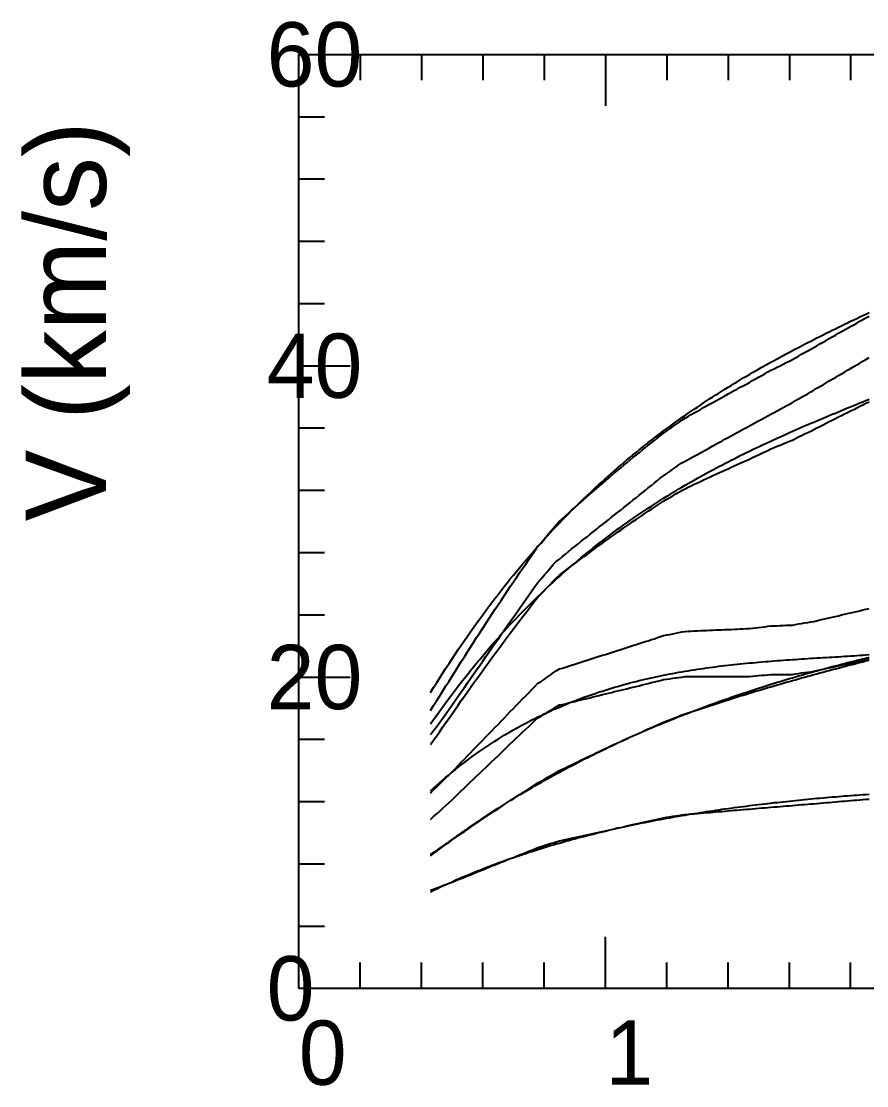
# Model space of a CAD drawing. Extents: x -35 to 179, y -35 to 142.
# Drawn here: x -34.5 to 70.7, y -12.1 to 120.3 of the extents above; entities that cross this region are included whole.
import ezdxf

# ---------------------------------------------------------------- set-up
doc = ezdxf.new("R2010")
doc.units = 0

msp = doc.modelspace()

# ---------------------------------------------------------------- linework, layer by layer
at = {"color": 0}
for p, q in [((7.63, 116.19), (7.63, 112.99)), ((15.26, 116.19), (15.26, 112.99)), ((22.89, 116.19), (22.89, 112.99)), ((30.52, 116.19), (30.52, 112.99)), ((38.15, 116.19), (38.15, 109.79)), ((45.78, 116.19), (45.78, 112.99)), ((53.41, 116.19), (53.41, 112.99)), ((61.04, 116.19), (61.04, 112.99)), ((68.66, 116.19), (68.66, 112.99)), ((0, 108.44), (3.2, 108.44)), ((0, 100.7), (3.2, 100.7)), ((0, 92.95), (3.2, 92.95)), ((0, 85.2), (3.2, 85.2)), ((0, 77.46), (6.4, 77.46)), ((0, 69.71), (3.2, 69.71)), ((0, 61.97), (3.2, 61.97)), ((0, 54.22), (3.2, 54.22)), ((0, 46.47), (3.2, 46.47)), ((0, 38.73), (6.4, 38.73)), ((0, 30.98), (3.2, 30.98)), ((0, 23.24), (3.2, 23.24)), ((0, 15.49), (3.2, 15.49)), ((0, 7.75), (3.2, 7.75)), ((38.15, 0), (38.15, 6.4)), ((7.63, 0), (7.63, 3.2)), ((15.26, 0), (15.26, 3.2)), ((22.89, 0), (22.89, 3.2)), ((30.52, 0), (30.52, 3.2)), ((45.78, 0), (45.78, 3.2)), ((53.41, 0), (53.41, 3.2)), ((61.04, 0), (61.04, 3.2)), ((68.66, 0), (68.66, 3.2))]:
    msp.add_line(p, q, dxfattribs=at)
msp.add_lwpolyline([(0, 0), (0, 116.19), (179.2, 116.19), (179.2, 0)], close=True, dxfattribs=at)
at = {"color": 3}
for points in [[(16.4, 36.79), (16.78, 37.42), (17.17, 38.03), (17.55, 38.64), (17.93, 39.24), (18.31, 39.83), (18.69, 40.42), (19.07, 41), (19.45, 41.58), (19.84, 42.14), (20.22, 42.71), (20.6, 43.26), (20.98, 43.81), (21.36, 44.36), (21.74, 44.9), (22.13, 45.43), (22.51, 45.96), (22.89, 46.48), (23.27, 46.99), (23.65, 47.5), (24.03, 48.01), (24.41, 48.51), (24.8, 49), (25.18, 49.49), (25.56, 49.98), (25.94, 50.46), (26.32, 50.93), (26.7, 51.4), (27.08, 51.86), (27.47, 52.32), (27.85, 52.78), (28.23, 53.22), (28.61, 53.67), (28.99, 54.11), (29.37, 54.55), (29.75, 54.98), (30.14, 55.4), (30.52, 55.83), (30.9, 56.24), (31.28, 56.66), (31.66, 57.07), (32.04, 57.47), (32.42, 57.87), (32.81, 58.27), (33.19, 58.66), (33.57, 59.05), (33.95, 59.43), (34.33, 59.82), (34.71, 60.19), (35.1, 60.57), (35.48, 60.93), (35.86, 61.3), (36.24, 61.66), (36.62, 62.02), (37, 62.37), (37.38, 62.73), (37.77, 63.07), (38.15, 63.42), (38.53, 63.76), (38.91, 64.09), (39.29, 64.43), (39.67, 64.76), (40.05, 65.09), (40.44, 65.41), (40.82, 65.73), (41.2, 66.05), (41.58, 66.36), (41.96, 66.67), (42.34, 66.98), (42.72, 67.29), (43.11, 67.59), (43.49, 67.89), (43.87, 68.19), (44.25, 68.48), (44.63, 68.77), (45.01, 69.06), (45.39, 69.35), (45.78, 69.63), (46.16, 69.91), (46.54, 70.19), (46.92, 70.46), (47.3, 70.73), (47.68, 71), (48.07, 71.27), (48.45, 71.54), (48.83, 71.8), (49.21, 72.06), (49.59, 72.32), (49.97, 72.57), (50.35, 72.83), (50.74, 73.08), (51.12, 73.33), (51.5, 73.57), (51.88, 73.82), (52.26, 74.06), (52.64, 74.3), (53.02, 74.54), (53.41, 74.78), (53.79, 75.01), (54.17, 75.24), (54.55, 75.47), (54.93, 75.7), (55.31, 75.93), (55.69, 76.16), (56.08, 76.38), (56.46, 76.6), (56.84, 76.82), (57.22, 77.04), (57.6, 77.26), (57.98, 77.47), (58.36, 77.69), (58.75, 77.9), (59.13, 78.11), (59.51, 78.32), (59.89, 78.53), (60.27, 78.73), (60.65, 78.94), (61.04, 79.14), (61.42, 79.34), (61.8, 79.54), (62.18, 79.74), (62.56, 79.94), (62.94, 80.14), (63.32, 80.34), (63.71, 80.53), (64.09, 80.72), (64.47, 80.92), (64.85, 81.11), (65.23, 81.3), (65.61, 81.49), (65.99, 81.68), (66.38, 81.87), (66.76, 82.05), (67.14, 82.24), (67.52, 82.43), (67.9, 82.61), (68.28, 82.8), (68.66, 82.98), (69.05, 83.16), (69.43, 83.34), (69.81, 83.53), (70.19, 83.71), (70.57, 83.89), (70.95, 84.07)], [(16.4, 32.89), (16.78, 33.44), (17.17, 33.98), (17.55, 34.51), (17.93, 35.04), (18.31, 35.56), (18.69, 36.08), (19.07, 36.59), (19.45, 37.09), (19.84, 37.59), (20.22, 38.09), (20.6, 38.57), (20.98, 39.06), (21.36, 39.53), (21.74, 40), (22.13, 40.47), (22.51, 40.93), (22.89, 41.38), (23.27, 41.83), (23.65, 42.28), (24.03, 42.72), (24.41, 43.15), (24.8, 43.58), (25.18, 44.01), (25.56, 44.43), (25.94, 44.85), (26.32, 45.26), (26.7, 45.66), (27.08, 46.07), (27.47, 46.46), (27.85, 46.86), (28.23, 47.24), (28.61, 47.63), (28.99, 48.01), (29.37, 48.38), (29.75, 48.76), (30.14, 49.12), (30.52, 49.49), (30.9, 49.85), (31.28, 50.2), (31.66, 50.55), (32.04, 50.9), (32.42, 51.25), (32.81, 51.59), (33.19, 51.92), (33.57, 52.25), (33.95, 52.58), (34.33, 52.91), (34.71, 53.23), (35.1, 53.55), (35.48, 53.86), (35.86, 54.18), (36.24, 54.48), (36.62, 54.79), (37, 55.09), (37.38, 55.39), (37.77, 55.68), (38.15, 55.98), (38.53, 56.26), (38.91, 56.55), (39.29, 56.83), (39.67, 57.11), (40.05, 57.39), (40.44, 57.66), (40.82, 57.93), (41.2, 58.2), (41.58, 58.47), (41.96, 58.73), (42.34, 58.99), (42.72, 59.24), (43.11, 59.5), (43.49, 59.75), (43.87, 60), (44.25, 60.25), (44.63, 60.49), (45.01, 60.73), (45.39, 60.97), (45.78, 61.21), (46.16, 61.44), (46.54, 61.67), (46.92, 61.9), (47.3, 62.13), (47.68, 62.36), (48.07, 62.58), (48.45, 62.8), (48.83, 63.02), (49.21, 63.24), (49.59, 63.45), (49.97, 63.67), (50.35, 63.88), (50.74, 64.09), (51.12, 64.29), (51.5, 64.5), (51.88, 64.7), (52.26, 64.9), (52.64, 65.1), (53.02, 65.3), (53.41, 65.5), (53.79, 65.69), (54.17, 65.89), (54.55, 66.08), (54.93, 66.27), (55.31, 66.46), (55.69, 66.65), (56.08, 66.83), (56.46, 67.02), (56.84, 67.2), (57.22, 67.38), (57.6, 67.56), (57.98, 67.74), (58.36, 67.92), (58.75, 68.09), (59.13, 68.27), (59.51, 68.44), (59.89, 68.62), (60.27, 68.79), (60.65, 68.96), (61.04, 69.13), (61.42, 69.3), (61.8, 69.47), (62.18, 69.63), (62.56, 69.8), (62.94, 69.96), (63.32, 70.13), (63.71, 70.29), (64.09, 70.45), (64.47, 70.62), (64.85, 70.78), (65.23, 70.94), (65.61, 71.1), (65.99, 71.26), (66.38, 71.42), (66.76, 71.57), (67.14, 71.73), (67.52, 71.89), (67.9, 72.05), (68.28, 72.2), (68.66, 72.36), (69.05, 72.52), (69.43, 72.67), (69.81, 72.83), (70.19, 72.98), (70.57, 73.14), (70.95, 73.3)], [(16.4, 16.5), (16.78, 16.79), (17.17, 17.08), (17.55, 17.37), (17.93, 17.66), (18.31, 17.94), (18.69, 18.22), (19.07, 18.5), (19.45, 18.78), (19.84, 19.05), (20.22, 19.32), (20.6, 19.59), (20.98, 19.86), (21.36, 20.12), (21.74, 20.38), (22.13, 20.64), (22.51, 20.9), (22.89, 21.15), (23.27, 21.41), (23.65, 21.66), (24.03, 21.91), (24.41, 22.15), (24.8, 22.4), (25.18, 22.64), (25.56, 22.88), (25.94, 23.12), (26.32, 23.36), (26.7, 23.59), (27.08, 23.82), (27.47, 24.06), (27.85, 24.28), (28.23, 24.51), (28.61, 24.74), (28.99, 24.96), (29.37, 25.18), (29.75, 25.4), (30.14, 25.62), (30.52, 25.84), (30.9, 26.05), (31.28, 26.26), (31.66, 26.47), (32.04, 26.68), (32.42, 26.89), (32.81, 27.1), (33.19, 27.3), (33.57, 27.5), (33.95, 27.7), (34.33, 27.9), (34.71, 28.1), (35.1, 28.3), (35.48, 28.49), (35.86, 28.68), (36.24, 28.87), (36.62, 29.06), (37, 29.25), (37.38, 29.44), (37.77, 29.62), (38.15, 29.81), (38.53, 29.99), (38.91, 30.17), (39.29, 30.35), (39.67, 30.53), (40.05, 30.71), (40.44, 30.88), (40.82, 31.05), (41.2, 31.23), (41.58, 31.4), (41.96, 31.57), (42.34, 31.74), (42.72, 31.9), (43.11, 32.07), (43.49, 32.23), (43.87, 32.4), (44.25, 32.56), (44.63, 32.72), (45.01, 32.88), (45.39, 33.03), (45.78, 33.19), (46.16, 33.35), (46.54, 33.5), (46.92, 33.65), (47.3, 33.8), (47.68, 33.96), (48.07, 34.1), (48.45, 34.25), (48.83, 34.4), (49.21, 34.54), (49.59, 34.69), (49.97, 34.83), (50.35, 34.98), (50.74, 35.12), (51.12, 35.26), (51.5, 35.4), (51.88, 35.53), (52.26, 35.67), (52.64, 35.8), (53.02, 35.94), (53.41, 36.07), (53.79, 36.21), (54.17, 36.34), (54.55, 36.47), (54.93, 36.6), (55.31, 36.72), (55.69, 36.85), (56.08, 36.98), (56.46, 37.1), (56.84, 37.23), (57.22, 37.35), (57.6, 37.47), (57.98, 37.59), (58.36, 37.71), (58.75, 37.83), (59.13, 37.95), (59.51, 38.07), (59.89, 38.18), (60.27, 38.3), (60.65, 38.41), (61.04, 38.53), (61.42, 38.64), (61.8, 38.75), (62.18, 38.86), (62.56, 38.97), (62.94, 39.08), (63.32, 39.19), (63.71, 39.3), (64.09, 39.4), (64.47, 39.51), (64.85, 39.61), (65.23, 39.72), (65.61, 39.82), (65.99, 39.92), (66.38, 40.02), (66.76, 40.12), (67.14, 40.22), (67.52, 40.32), (67.9, 40.42), (68.28, 40.52), (68.66, 40.61), (69.05, 40.71), (69.43, 40.81), (69.81, 40.9), (70.19, 40.99), (70.57, 41.08), (70.95, 41.18)]]:
    msp.add_lwpolyline(points, dxfattribs=at)
at = {"color": 4}
for points in [[(16.4, 34.58), (16.78, 35.19), (17.17, 35.8), (17.55, 36.41), (17.93, 37.02), (18.31, 37.62), (18.69, 38.22), (19.07, 38.82), (19.45, 39.43), (19.84, 40.03), (20.22, 40.64), (20.6, 41.24), (20.98, 41.85), (21.36, 42.44), (21.74, 43.04), (22.13, 43.63), (22.51, 44.22), (22.89, 44.8), (23.27, 45.38), (23.65, 45.96), (24.03, 46.54), (24.41, 47.12), (24.8, 47.7), (25.18, 48.27), (25.56, 48.85), (25.94, 49.42), (26.32, 49.99), (26.7, 50.56), (27.08, 51.13), (27.47, 51.68), (27.85, 52.24), (28.23, 52.79), (28.61, 53.34), (28.99, 53.89), (29.37, 54.44), (29.75, 54.99), (30.14, 55.42), (30.52, 55.87), (30.9, 56.33), (31.28, 56.78), (31.66, 57.22), (32.04, 57.67), (32.42, 58.12), (32.81, 58.43), (33.19, 58.78), (33.57, 59.12), (33.95, 59.47), (34.33, 59.81), (34.71, 60.15), (35.1, 60.49), (35.48, 60.83), (35.86, 61.17), (36.24, 61.5), (36.62, 61.83), (37, 62.16), (37.38, 62.49), (37.77, 62.82), (38.15, 63.15), (38.53, 63.47), (38.91, 63.8), (39.29, 64.12), (39.67, 64.44), (40.05, 64.76), (40.44, 65.07), (40.82, 65.39), (41.2, 65.7), (41.58, 66.02), (41.96, 66.33), (42.34, 66.64), (42.72, 66.94), (43.11, 67.25), (43.49, 67.56), (43.87, 67.87), (44.25, 68.17), (44.63, 68.47), (45.01, 68.77), (45.39, 69.07), (45.78, 69.35), (46.16, 69.62), (46.54, 69.88), (46.92, 70.14), (47.3, 70.41), (47.68, 70.67), (48.07, 70.93), (48.45, 71.15), (48.83, 71.37), (49.21, 71.59), (49.59, 71.81), (49.97, 72.03), (50.35, 72.25), (50.74, 72.46), (51.12, 72.68), (51.5, 72.89), (51.88, 73.1), (52.26, 73.31), (52.64, 73.52), (53.02, 73.73), (53.41, 73.94), (53.79, 74.15), (54.17, 74.36), (54.55, 74.56), (54.93, 74.77), (55.31, 74.97), (55.69, 75.18), (56.08, 75.38), (56.46, 75.6), (56.84, 75.82), (57.22, 76.03), (57.6, 76.25), (57.98, 76.46), (58.36, 76.68), (58.75, 76.89), (59.13, 77.08), (59.51, 77.27), (59.89, 77.46), (60.27, 77.66), (60.65, 77.85), (61.04, 78.04), (61.42, 78.23), (61.8, 78.45), (62.18, 78.66), (62.56, 78.88), (62.94, 79.09), (63.32, 79.3), (63.71, 79.51), (64.09, 79.72), (64.47, 79.95), (64.85, 80.17), (65.23, 80.39), (65.61, 80.61), (65.99, 80.83), (66.38, 81.05), (66.76, 81.27), (67.14, 81.49), (67.52, 81.7), (67.9, 81.92), (68.28, 82.13), (68.66, 82.35), (69.05, 82.56), (69.43, 82.77), (69.81, 82.99), (70.19, 83.2), (70.57, 83.41), (70.95, 83.62)], [(16.4, 30.32), (16.78, 30.87), (17.17, 31.43), (17.55, 31.97), (17.93, 32.52), (18.31, 33.06), (18.69, 33.6), (19.07, 34.14), (19.45, 34.69), (19.84, 35.24), (20.22, 35.79), (20.6, 36.33), (20.98, 36.88), (21.36, 37.42), (21.74, 37.95), (22.13, 38.48), (22.51, 39.01), (22.89, 39.54), (23.27, 40.06), (23.65, 40.58), (24.03, 41.1), (24.41, 41.62), (24.8, 42.14), (25.18, 42.66), (25.56, 43.17), (25.94, 43.69), (26.32, 44.2), (26.7, 44.71), (27.08, 45.22), (27.47, 45.72), (27.85, 46.22), (28.23, 46.72), (28.61, 47.21), (28.99, 47.7), (29.37, 48.19), (29.75, 48.68), (30.14, 49.06), (30.52, 49.46), (30.9, 49.85), (31.28, 50.25), (31.66, 50.64), (32.04, 51.03), (32.42, 51.42), (32.81, 51.68), (33.19, 51.98), (33.57, 52.27), (33.95, 52.56), (34.33, 52.85), (34.71, 53.14), (35.1, 53.43), (35.48, 53.71), (35.86, 53.99), (36.24, 54.27), (36.62, 54.55), (37, 54.83), (37.38, 55.11), (37.77, 55.38), (38.15, 55.66), (38.53, 55.93), (38.91, 56.2), (39.29, 56.47), (39.67, 56.74), (40.05, 57.01), (40.44, 57.27), (40.82, 57.54), (41.2, 57.8), (41.58, 58.06), (41.96, 58.32), (42.34, 58.58), (42.72, 58.84), (43.11, 59.1), (43.49, 59.35), (43.87, 59.61), (44.25, 59.86), (44.63, 60.12), (45.01, 60.37), (45.39, 60.62), (45.78, 60.85), (46.16, 61.07), (46.54, 61.29), (46.92, 61.51), (47.3, 61.73), (47.68, 61.95), (48.07, 62.16), (48.45, 62.35), (48.83, 62.53), (49.21, 62.71), (49.59, 62.89), (49.97, 63.07), (50.35, 63.25), (50.74, 63.43), (51.12, 63.61), (51.5, 63.78), (51.88, 63.96), (52.26, 64.13), (52.64, 64.3), (53.02, 64.48), (53.41, 64.65), (53.79, 64.82), (54.17, 64.99), (54.55, 65.16), (54.93, 65.33), (55.31, 65.5), (55.69, 65.67), (56.08, 65.83), (56.46, 66.02), (56.84, 66.2), (57.22, 66.39), (57.6, 66.57), (57.98, 66.75), (58.36, 66.93), (58.75, 67.11), (59.13, 67.27), (59.51, 67.43), (59.89, 67.59), (60.27, 67.74), (60.65, 67.9), (61.04, 68.06), (61.42, 68.21), (61.8, 68.41), (62.18, 68.6), (62.56, 68.78), (62.94, 68.97), (63.32, 69.15), (63.71, 69.33), (64.09, 69.52), (64.47, 69.72), (64.85, 69.91), (65.23, 70.11), (65.61, 70.31), (65.99, 70.5), (66.38, 70.69), (66.76, 70.89), (67.14, 71.08), (67.52, 71.27), (67.9, 71.46), (68.28, 71.65), (68.66, 71.84), (69.05, 72.03), (69.43, 72.22), (69.81, 72.41), (70.19, 72.6), (70.57, 72.79), (70.95, 72.98)], [(16.4, 16.63), (16.78, 16.89), (17.17, 17.16), (17.55, 17.42), (17.93, 17.68), (18.31, 17.94), (18.69, 18.2), (19.07, 18.46), (19.45, 18.73), (19.84, 18.99), (20.22, 19.25), (20.6, 19.52), (20.98, 19.78), (21.36, 20.04), (21.74, 20.3), (22.13, 20.56), (22.51, 20.82), (22.89, 21.07), (23.27, 21.33), (23.65, 21.58), (24.03, 21.84), (24.41, 22.09), (24.8, 22.35), (25.18, 22.6), (25.56, 22.85), (25.94, 23.1), (26.32, 23.35), (26.7, 23.6), (27.08, 23.85), (27.47, 24.1), (27.85, 24.34), (28.23, 24.59), (28.61, 24.83), (28.99, 25.08), (29.37, 25.32), (29.75, 25.56), (30.14, 25.78), (30.52, 26), (30.9, 26.21), (31.28, 26.43), (31.66, 26.65), (32.04, 26.87), (32.42, 27.08), (32.81, 27.26), (33.19, 27.45), (33.57, 27.63), (33.95, 27.82), (34.33, 28), (34.71, 28.19), (35.1, 28.37), (35.48, 28.56), (35.86, 28.74), (36.24, 28.93), (36.62, 29.11), (37, 29.29), (37.38, 29.47), (37.77, 29.66), (38.15, 29.83), (38.53, 30.01), (38.91, 30.19), (39.29, 30.37), (39.67, 30.54), (40.05, 30.72), (40.44, 30.9), (40.82, 31.07), (41.2, 31.24), (41.58, 31.42), (41.96, 31.59), (42.34, 31.76), (42.72, 31.93), (43.11, 32.1), (43.49, 32.27), (43.87, 32.44), (44.25, 32.61), (44.63, 32.78), (45.01, 32.95), (45.39, 33.12), (45.78, 33.27), (46.16, 33.42), (46.54, 33.57), (46.92, 33.71), (47.3, 33.86), (47.68, 34.01), (48.07, 34.15), (48.45, 34.28), (48.83, 34.41), (49.21, 34.54), (49.59, 34.66), (49.97, 34.79), (50.35, 34.91), (50.74, 35.04), (51.12, 35.16), (51.5, 35.28), (51.88, 35.41), (52.26, 35.53), (52.64, 35.65), (53.02, 35.77), (53.41, 35.89), (53.79, 36.01), (54.17, 36.13), (54.55, 36.25), (54.93, 36.37), (55.31, 36.49), (55.69, 36.6), (56.08, 36.72), (56.46, 36.83), (56.84, 36.95), (57.22, 37.06), (57.6, 37.18), (57.98, 37.29), (58.36, 37.41), (58.75, 37.52), (59.13, 37.63), (59.51, 37.74), (59.89, 37.85), (60.27, 37.96), (60.65, 38.07), (61.04, 38.18), (61.42, 38.29), (61.8, 38.4), (62.18, 38.5), (62.56, 38.61), (62.94, 38.71), (63.32, 38.82), (63.71, 38.92), (64.09, 39.03), (64.47, 39.13), (64.85, 39.24), (65.23, 39.34), (65.61, 39.44), (65.99, 39.55), (66.38, 39.65), (66.76, 39.75), (67.14, 39.85), (67.52, 39.95), (67.9, 40.05), (68.28, 40.15), (68.66, 40.25), (69.05, 40.34), (69.43, 40.44), (69.81, 40.54), (70.19, 40.63), (70.57, 40.73), (70.95, 40.82)]]:
    msp.add_lwpolyline(points, dxfattribs=at)
at = {"color": 6}
for points in [[(16.4, 31.56), (16.78, 32.07), (17.17, 32.59), (17.55, 33.11), (17.93, 33.63), (18.31, 34.17), (18.69, 34.71), (19.07, 35.26), (19.45, 35.8), (19.84, 36.35), (20.22, 36.9), (20.6, 37.44), (20.98, 37.99), (21.36, 38.54), (21.74, 39.08), (22.13, 39.63), (22.51, 40.18), (22.89, 40.72), (23.27, 41.27), (23.65, 41.81), (24.03, 42.36), (24.41, 42.91), (24.8, 43.45), (25.18, 44), (25.56, 44.55), (25.94, 45.09), (26.32, 45.63), (26.7, 46.18), (27.08, 46.72), (27.47, 47.26), (27.85, 47.81), (28.23, 48.36), (28.61, 48.9), (28.99, 49.45), (29.37, 50), (29.75, 50.49), (30.14, 50.94), (30.52, 51.39), (30.9, 51.83), (31.28, 52.28), (31.66, 52.73), (32.04, 53.1), (32.42, 53.41), (32.81, 53.72), (33.19, 54.03), (33.57, 54.35), (33.95, 54.66), (34.33, 54.97), (34.71, 55.27), (35.1, 55.58), (35.48, 55.88), (35.86, 56.19), (36.24, 56.49), (36.62, 56.8), (37, 57.1), (37.38, 57.4), (37.77, 57.7), (38.15, 58), (38.53, 58.3), (38.91, 58.6), (39.29, 58.9), (39.67, 59.2), (40.05, 59.5), (40.44, 59.81), (40.82, 60.11), (41.2, 60.42), (41.58, 60.73), (41.96, 61.03), (42.34, 61.34), (42.72, 61.65), (43.11, 61.95), (43.49, 62.26), (43.87, 62.57), (44.25, 62.87), (44.63, 63.18), (45.01, 63.49), (45.39, 63.76), (45.78, 64.03), (46.16, 64.3), (46.54, 64.57), (46.92, 64.84), (47.3, 65.11), (47.68, 65.38), (48.07, 65.58), (48.45, 65.79), (48.83, 66), (49.21, 66.21), (49.59, 66.42), (49.97, 66.63), (50.35, 66.84), (50.74, 67.05), (51.12, 67.26), (51.5, 67.47), (51.88, 67.68), (52.26, 67.89), (52.64, 68.09), (53.02, 68.3), (53.41, 68.51), (53.79, 68.72), (54.17, 68.93), (54.55, 69.14), (54.93, 69.35), (55.31, 69.55), (55.69, 69.76), (56.08, 69.97), (56.46, 70.18), (56.84, 70.38), (57.22, 70.59), (57.6, 70.8), (57.98, 71.01), (58.36, 71.21), (58.75, 71.42), (59.13, 71.63), (59.51, 71.84), (59.89, 72.05), (60.27, 72.26), (60.65, 72.47), (61.04, 72.68), (61.42, 72.89), (61.8, 73.11), (62.18, 73.33), (62.56, 73.54), (62.94, 73.76), (63.32, 73.98), (63.71, 74.2), (64.09, 74.43), (64.47, 74.65), (64.85, 74.88), (65.23, 75.1), (65.61, 75.33), (65.99, 75.56), (66.38, 75.78), (66.76, 76), (67.14, 76.23), (67.52, 76.45), (67.9, 76.67), (68.28, 76.89), (68.66, 77.12), (69.05, 77.34), (69.43, 77.57), (69.81, 77.79), (70.19, 78.01), (70.57, 78.24), (70.95, 78.46)], [(16.4, 21.01), (16.78, 21.36), (17.17, 21.71), (17.55, 22.06), (17.93, 22.41), (18.31, 22.76), (18.69, 23.11), (19.07, 23.46), (19.45, 23.83), (19.84, 24.2), (20.22, 24.57), (20.6, 24.94), (20.98, 25.31), (21.36, 25.68), (21.74, 26.04), (22.13, 26.4), (22.51, 26.76), (22.89, 27.13), (23.27, 27.49), (23.65, 27.85), (24.03, 28.21), (24.41, 28.57), (24.8, 28.94), (25.18, 29.31), (25.56, 29.68), (25.94, 30.05), (26.32, 30.41), (26.7, 30.78), (27.08, 31.15), (27.47, 31.51), (27.85, 31.87), (28.23, 32.23), (28.61, 32.59), (28.99, 32.95), (29.37, 33.3), (29.75, 33.66), (30.14, 33.86), (30.52, 34.09), (30.9, 34.33), (31.28, 34.56), (31.66, 34.79), (32.04, 35.02), (32.42, 35.26), (32.81, 35.31), (33.19, 35.4), (33.57, 35.5), (33.95, 35.6), (34.33, 35.69), (34.71, 35.79), (35.1, 35.88), (35.48, 35.98), (35.86, 36.07), (36.24, 36.16), (36.62, 36.26), (37, 36.35), (37.38, 36.44), (37.77, 36.54), (38.15, 36.63), (38.53, 36.72), (38.91, 36.82), (39.29, 36.91), (39.67, 37.01), (40.05, 37.1), (40.44, 37.19), (40.82, 37.28), (41.2, 37.37), (41.58, 37.47), (41.96, 37.56), (42.34, 37.65), (42.72, 37.74), (43.11, 37.84), (43.49, 37.93), (43.87, 38.03), (44.25, 38.12), (44.63, 38.22), (45.01, 38.31), (45.39, 38.41), (45.78, 38.47), (46.16, 38.52), (46.54, 38.57), (46.92, 38.63), (47.3, 38.68), (47.68, 38.73), (48.07, 38.78), (48.45, 38.79), (48.83, 38.79), (49.21, 38.79), (49.59, 38.79), (49.97, 38.79), (50.35, 38.79), (50.74, 38.79), (51.12, 38.79), (51.5, 38.79), (51.88, 38.8), (52.26, 38.8), (52.64, 38.8), (53.02, 38.8), (53.41, 38.8), (53.79, 38.8), (54.17, 38.8), (54.55, 38.8), (54.93, 38.8), (55.31, 38.81), (55.69, 38.81), (56.08, 38.81), (56.46, 38.85), (56.84, 38.88), (57.22, 38.91), (57.6, 38.95), (57.98, 38.98), (58.36, 39.01), (58.75, 39.05), (59.13, 39.04), (59.51, 39.04), (59.89, 39.04), (60.27, 39.04), (60.65, 39.04), (61.04, 39.04), (61.42, 39.04), (61.8, 39.11), (62.18, 39.17), (62.56, 39.23), (62.94, 39.28), (63.32, 39.34), (63.71, 39.39), (64.09, 39.45), (64.47, 39.54), (64.85, 39.62), (65.23, 39.7), (65.61, 39.79), (65.99, 39.87), (66.38, 39.95), (66.76, 40.03), (67.14, 40.12), (67.52, 40.2), (67.9, 40.28), (68.28, 40.36), (68.66, 40.45), (69.05, 40.53), (69.43, 40.61), (69.81, 40.7), (70.19, 40.79), (70.57, 40.87), (70.95, 40.96)]]:
    msp.add_lwpolyline(points, dxfattribs=at)
at = {"color": 1}
msp.add_lwpolyline([(16.4, 24.3), (16.78, 24.68), (17.17, 25.05), (17.55, 25.43), (17.93, 25.8), (18.31, 26.18), (18.69, 26.55), (19.07, 26.93), (19.45, 27.32), (19.84, 27.72), (20.22, 28.12), (20.6, 28.52), (20.98, 28.92), (21.36, 29.31), (21.74, 29.71), (22.13, 30.1), (22.51, 30.49), (22.89, 30.88), (23.27, 31.27), (23.65, 31.66), (24.03, 32.05), (24.41, 32.44), (24.8, 32.84), (25.18, 33.24), (25.56, 33.63), (25.94, 34.03), (26.32, 34.43), (26.7, 34.83), (27.08, 35.23), (27.47, 35.62), (27.85, 36), (28.23, 36.39), (28.61, 36.78), (28.99, 37.17), (29.37, 37.56), (29.75, 37.95), (30.14, 38.18), (30.52, 38.44), (30.9, 38.7), (31.28, 38.96), (31.66, 39.23), (32.04, 39.49), (32.42, 39.75), (32.81, 39.83), (33.19, 39.95), (33.57, 40.07), (33.95, 40.2), (34.33, 40.32), (34.71, 40.45), (35.1, 40.57), (35.48, 40.69), (35.86, 40.82), (36.24, 40.94), (36.62, 41.06), (37, 41.18), (37.38, 41.31), (37.77, 41.43), (38.15, 41.55), (38.53, 41.67), (38.91, 41.79), (39.29, 41.92), (39.67, 42.04), (40.05, 42.16), (40.44, 42.28), (40.82, 42.4), (41.2, 42.52), (41.58, 42.64), (41.96, 42.77), (42.34, 42.89), (42.72, 43.01), (43.11, 43.13), (43.49, 43.25), (43.87, 43.38), (44.25, 43.5), (44.63, 43.63), (45.01, 43.75), (45.39, 43.88), (45.78, 43.96), (46.16, 44.04), (46.54, 44.11), (46.92, 44.19), (47.3, 44.26), (47.68, 44.34), (48.07, 44.41), (48.45, 44.43), (48.83, 44.45), (49.21, 44.47), (49.59, 44.48), (49.97, 44.5), (50.35, 44.51), (50.74, 44.53), (51.12, 44.55), (51.5, 44.56), (51.88, 44.58), (52.26, 44.59), (52.64, 44.61), (53.02, 44.63), (53.41, 44.64), (53.79, 44.66), (54.17, 44.68), (54.55, 44.69), (54.93, 44.71), (55.31, 44.73), (55.69, 44.75), (56.08, 44.77), (56.46, 44.81), (56.84, 44.86), (57.22, 44.9), (57.6, 44.95), (57.98, 44.99), (58.36, 45.04), (58.75, 45.08), (59.13, 45.09), (59.51, 45.11), (59.89, 45.13), (60.27, 45.14), (60.65, 45.16), (61.04, 45.18), (61.42, 45.19), (61.8, 45.27), (62.18, 45.33), (62.56, 45.39), (62.94, 45.46), (63.32, 45.52), (63.71, 45.58), (64.09, 45.65), (64.47, 45.74), (64.85, 45.83), (65.23, 45.92), (65.61, 46.01), (65.99, 46.1), (66.38, 46.18), (66.76, 46.27), (67.14, 46.36), (67.52, 46.45), (67.9, 46.53), (68.28, 46.62), (68.66, 46.71), (69.05, 46.8), (69.43, 46.88), (69.81, 46.98), (70.19, 47.07), (70.57, 47.16), (70.95, 47.25)], dxfattribs=at)
at = {"color": 2}
for points in [[(16.4, 24.3), (16.78, 24.68), (17.17, 25.05), (17.55, 25.43), (17.93, 25.8), (18.31, 26.18), (18.69, 26.55), (19.07, 26.93), (19.45, 27.32), (19.84, 27.72), (20.22, 28.12), (20.6, 28.52), (20.98, 28.92), (21.36, 29.31), (21.74, 29.71), (22.13, 30.1), (22.51, 30.49), (22.89, 30.88), (23.27, 31.27), (23.65, 31.66), (24.03, 32.05), (24.41, 32.44), (24.8, 32.84), (25.18, 33.24), (25.56, 33.63), (25.94, 34.03), (26.32, 34.43), (26.7, 34.83), (27.08, 35.23), (27.47, 35.62), (27.85, 36), (28.23, 36.39), (28.61, 36.78), (28.99, 37.17), (29.37, 37.56), (29.75, 37.95), (30.14, 38.18), (30.52, 38.44), (30.9, 38.7), (31.28, 38.96), (31.66, 39.23), (32.04, 39.49), (32.42, 39.75), (32.81, 39.83), (33.19, 39.95), (33.57, 40.07), (33.95, 40.2), (34.33, 40.32), (34.71, 40.45), (35.1, 40.57), (35.48, 40.69), (35.86, 40.82), (36.24, 40.94), (36.62, 41.06), (37, 41.18), (37.38, 41.31), (37.77, 41.43), (38.15, 41.55), (38.53, 41.67), (38.91, 41.79), (39.29, 41.92), (39.67, 42.04), (40.05, 42.16), (40.44, 42.28), (40.82, 42.4), (41.2, 42.52), (41.58, 42.64), (41.96, 42.77), (42.34, 42.89), (42.72, 43.01), (43.11, 43.13), (43.49, 43.25), (43.87, 43.38), (44.25, 43.5), (44.63, 43.63), (45.01, 43.75), (45.39, 43.88), (45.78, 43.96), (46.16, 44.04), (46.54, 44.11), (46.92, 44.19), (47.3, 44.26), (47.68, 44.34), (48.07, 44.41), (48.45, 44.43), (48.83, 44.45), (49.21, 44.47), (49.59, 44.48), (49.97, 44.5), (50.35, 44.51), (50.74, 44.53), (51.12, 44.55), (51.5, 44.56), (51.88, 44.58), (52.26, 44.59), (52.64, 44.61), (53.02, 44.63), (53.41, 44.64), (53.79, 44.66), (54.17, 44.68), (54.55, 44.69), (54.93, 44.71), (55.31, 44.73), (55.69, 44.75), (56.08, 44.77), (56.46, 44.81), (56.84, 44.86), (57.22, 44.9), (57.6, 44.95), (57.98, 44.99), (58.36, 45.04), (58.75, 45.08), (59.13, 45.09), (59.51, 45.11), (59.89, 45.13), (60.27, 45.14), (60.65, 45.16), (61.04, 45.18), (61.42, 45.19), (61.8, 45.27), (62.18, 45.33), (62.56, 45.39), (62.94, 45.46), (63.32, 45.52), (63.71, 45.58), (64.09, 45.65), (64.47, 45.74), (64.85, 45.83), (65.23, 45.92), (65.61, 46.01), (65.99, 46.1), (66.38, 46.18), (66.76, 46.27), (67.14, 46.36), (67.52, 46.45), (67.9, 46.53), (68.28, 46.62), (68.66, 46.71), (69.05, 46.8), (69.43, 46.88), (69.81, 46.98), (70.19, 47.07), (70.57, 47.16), (70.95, 47.25)], [(16.4, 24.57), (16.78, 24.92), (17.17, 25.27), (17.55, 25.6), (17.93, 25.93), (18.31, 26.26), (18.69, 26.58), (19.07, 26.89), (19.45, 27.2), (19.84, 27.51), (20.22, 27.81), (20.6, 28.1), (20.98, 28.39), (21.36, 28.67), (21.74, 28.95), (22.13, 29.22), (22.51, 29.49), (22.89, 29.75), (23.27, 30.01), (23.65, 30.27), (24.03, 30.52), (24.41, 30.76), (24.8, 31.01), (25.18, 31.24), (25.56, 31.48), (25.94, 31.7), (26.32, 31.93), (26.7, 32.15), (27.08, 32.36), (27.47, 32.58), (27.85, 32.79), (28.23, 32.99), (28.61, 33.19), (28.99, 33.39), (29.37, 33.58), (29.75, 33.77), (30.14, 33.96), (30.52, 34.14), (30.9, 34.32), (31.28, 34.49), (31.66, 34.67), (32.04, 34.83), (32.42, 35), (32.81, 35.16), (33.19, 35.32), (33.57, 35.48), (33.95, 35.63), (34.33, 35.78), (34.71, 35.93), (35.1, 36.07), (35.48, 36.21), (35.86, 36.35), (36.24, 36.48), (36.62, 36.61), (37, 36.74), (37.38, 36.87), (37.77, 36.99), (38.15, 37.11), (38.53, 37.23), (38.91, 37.35), (39.29, 37.46), (39.67, 37.57), (40.05, 37.68), (40.44, 37.79), (40.82, 37.89), (41.2, 37.99), (41.58, 38.09), (41.96, 38.19), (42.34, 38.28), (42.72, 38.37), (43.11, 38.46), (43.49, 38.55), (43.87, 38.64), (44.25, 38.72), (44.63, 38.8), (45.01, 38.88), (45.39, 38.96), (45.78, 39.04), (46.16, 39.11), (46.54, 39.18), (46.92, 39.25), (47.3, 39.32), (47.68, 39.39), (48.07, 39.45), (48.45, 39.52), (48.83, 39.58), (49.21, 39.64), (49.59, 39.7), (49.97, 39.75), (50.35, 39.81), (50.74, 39.86), (51.12, 39.91), (51.5, 39.96), (51.88, 40.01), (52.26, 40.06), (52.64, 40.11), (53.02, 40.16), (53.41, 40.2), (53.79, 40.24), (54.17, 40.29), (54.55, 40.33), (54.93, 40.37), (55.31, 40.4), (55.69, 40.44), (56.08, 40.48), (56.46, 40.51), (56.84, 40.55), (57.22, 40.58), (57.6, 40.62), (57.98, 40.65), (58.36, 40.68), (58.75, 40.71), (59.13, 40.74), (59.51, 40.77), (59.89, 40.8), (60.27, 40.83), (60.65, 40.85), (61.04, 40.88), (61.42, 40.91), (61.8, 40.93), (62.18, 40.96), (62.56, 40.98), (62.94, 41.01), (63.32, 41.03), (63.71, 41.06), (64.09, 41.08), (64.47, 41.1), (64.85, 41.13), (65.23, 41.15), (65.61, 41.17), (65.99, 41.19), (66.38, 41.22), (66.76, 41.24), (67.14, 41.26), (67.52, 41.29), (67.9, 41.31), (68.28, 41.34), (68.66, 41.36), (69.05, 41.38), (69.43, 41.41), (69.81, 41.44), (70.19, 41.46), (70.57, 41.49), (70.95, 41.52)], [(16.4, 12.02), (16.78, 12.21), (17.17, 12.39), (17.55, 12.57), (17.93, 12.75), (18.31, 12.93), (18.69, 13.1), (19.07, 13.27), (19.45, 13.44), (19.84, 13.61), (20.22, 13.78), (20.6, 13.94), (20.98, 14.1), (21.36, 14.26), (21.74, 14.42), (22.13, 14.57), (22.51, 14.72), (22.89, 14.87), (23.27, 15.02), (23.65, 15.17), (24.03, 15.31), (24.41, 15.46), (24.8, 15.6), (25.18, 15.74), (25.56, 15.88), (25.94, 16.01), (26.32, 16.15), (26.7, 16.28), (27.08, 16.41), (27.47, 16.54), (27.85, 16.67), (28.23, 16.79), (28.61, 16.92), (28.99, 17.04), (29.37, 17.16), (29.75, 17.28), (30.14, 17.4), (30.52, 17.52), (30.9, 17.63), (31.28, 17.75), (31.66, 17.86), (32.04, 17.97), (32.42, 18.08), (32.81, 18.19), (33.19, 18.3), (33.57, 18.4), (33.95, 18.51), (34.33, 18.61), (34.71, 18.71), (35.1, 18.81), (35.48, 18.91), (35.86, 19.01), (36.24, 19.11), (36.62, 19.2), (37, 19.3), (37.38, 19.39), (37.77, 19.48), (38.15, 19.57), (38.53, 19.66), (38.91, 19.75), (39.29, 19.84), (39.67, 19.92), (40.05, 20.01), (40.44, 20.09), (40.82, 20.17), (41.2, 20.26), (41.58, 20.34), (41.96, 20.42), (42.34, 20.5), (42.72, 20.57), (43.11, 20.65), (43.49, 20.73), (43.87, 20.8), (44.25, 20.87), (44.63, 20.95), (45.01, 21.02), (45.39, 21.09), (45.78, 21.16), (46.16, 21.23), (46.54, 21.3), (46.92, 21.36), (47.3, 21.43), (47.68, 21.5), (48.07, 21.56), (48.45, 21.62), (48.83, 21.69), (49.21, 21.75), (49.59, 21.81), (49.97, 21.87), (50.35, 21.93), (50.74, 21.99), (51.12, 22.05), (51.5, 22.1), (51.88, 22.16), (52.26, 22.22), (52.64, 22.27), (53.02, 22.33), (53.41, 22.38), (53.79, 22.43), (54.17, 22.48), (54.55, 22.53), (54.93, 22.58), (55.31, 22.63), (55.69, 22.68), (56.08, 22.73), (56.46, 22.78), (56.84, 22.83), (57.22, 22.87), (57.6, 22.92), (57.98, 22.96), (58.36, 23.01), (58.75, 23.05), (59.13, 23.1), (59.51, 23.14), (59.89, 23.18), (60.27, 23.22), (60.65, 23.26), (61.04, 23.3), (61.42, 23.34), (61.8, 23.38), (62.18, 23.42), (62.56, 23.46), (62.94, 23.49), (63.32, 23.53), (63.71, 23.57), (64.09, 23.6), (64.47, 23.64), (64.85, 23.67), (65.23, 23.71), (65.61, 23.74), (65.99, 23.77), (66.38, 23.81), (66.76, 23.84), (67.14, 23.87), (67.52, 23.9), (67.9, 23.93), (68.28, 23.96), (68.66, 23.99), (69.05, 24.02), (69.43, 24.05), (69.81, 24.08), (70.19, 24.1), (70.57, 24.13), (70.95, 24.16)]]:
    msp.add_lwpolyline(points, dxfattribs=at)
at = {"color": 5}
msp.add_lwpolyline([(16.4, 12.2), (16.78, 12.35), (17.17, 12.5), (17.55, 12.64), (17.93, 12.79), (18.31, 12.93), (18.69, 13.08), (19.07, 13.22), (19.45, 13.38), (19.84, 13.53), (20.22, 13.68), (20.6, 13.84), (20.98, 13.99), (21.36, 14.14), (21.74, 14.3), (22.13, 14.45), (22.51, 14.6), (22.89, 14.76), (23.27, 14.91), (23.65, 15.06), (24.03, 15.22), (24.41, 15.37), (24.8, 15.52), (25.18, 15.68), (25.56, 15.83), (25.94, 15.98), (26.32, 16.14), (26.7, 16.29), (27.08, 16.44), (27.47, 16.6), (27.85, 16.75), (28.23, 16.91), (28.61, 17.06), (28.99, 17.21), (29.37, 17.37), (29.75, 17.52), (30.14, 17.63), (30.52, 17.75), (30.9, 17.88), (31.28, 18), (31.66, 18.12), (32.04, 18.24), (32.42, 18.36), (32.81, 18.43), (33.19, 18.51), (33.57, 18.6), (33.95, 18.68), (34.33, 18.76), (34.71, 18.84), (35.1, 18.93), (35.48, 19.01), (35.86, 19.1), (36.24, 19.19), (36.62, 19.27), (37, 19.36), (37.38, 19.44), (37.77, 19.53), (38.15, 19.61), (38.53, 19.69), (38.91, 19.78), (39.29, 19.86), (39.67, 19.95), (40.05, 20.03), (40.44, 20.11), (40.82, 20.2), (41.2, 20.28), (41.58, 20.37), (41.96, 20.45), (42.34, 20.53), (42.72, 20.62), (43.11, 20.7), (43.49, 20.79), (43.87, 20.87), (44.25, 20.96), (44.63, 21.05), (45.01, 21.13), (45.39, 21.22), (45.78, 21.28), (46.16, 21.34), (46.54, 21.4), (46.92, 21.46), (47.3, 21.52), (47.68, 21.58), (48.07, 21.63), (48.45, 21.67), (48.83, 21.7), (49.21, 21.73), (49.59, 21.77), (49.97, 21.8), (50.35, 21.83), (50.74, 21.86), (51.12, 21.89), (51.5, 21.93), (51.88, 21.96), (52.26, 21.99), (52.64, 22.02), (53.02, 22.05), (53.41, 22.09), (53.79, 22.12), (54.17, 22.15), (54.55, 22.18), (54.93, 22.21), (55.31, 22.24), (55.69, 22.28), (56.08, 22.31), (56.46, 22.34), (56.84, 22.37), (57.22, 22.4), (57.6, 22.44), (57.98, 22.47), (58.36, 22.5), (58.75, 22.53), (59.13, 22.56), (59.51, 22.6), (59.89, 22.63), (60.27, 22.66), (60.65, 22.69), (61.04, 22.72), (61.42, 22.76), (61.8, 22.79), (62.18, 22.82), (62.56, 22.85), (62.94, 22.88), (63.32, 22.91), (63.71, 22.94), (64.09, 22.97), (64.47, 23), (64.85, 23.04), (65.23, 23.07), (65.61, 23.1), (65.99, 23.14), (66.38, 23.17), (66.76, 23.2), (67.14, 23.23), (67.52, 23.27), (67.9, 23.3), (68.28, 23.33), (68.66, 23.36), (69.05, 23.39), (69.43, 23.42), (69.81, 23.46), (70.19, 23.49), (70.57, 23.52), (70.95, 23.55)], dxfattribs=at)

# ---------------------------------------------------------------- texts
at = {"color": 0}
for s, p in [('60', (-4, 112.19)), ('40', (-4, 73.46)), ('20', (-4, 34.73)), ('0', (-4, -4)), ('0', (0, -12)), ('1', (38.15, -12))]:
    msp.add_text(s, height=8, dxfattribs=at).set_placement(p)
msp.add_text('V (km/s)', height=10, rotation=90, dxfattribs=at).set_placement((-24, 58.09))

doc.saveas('drawing.dxf')
